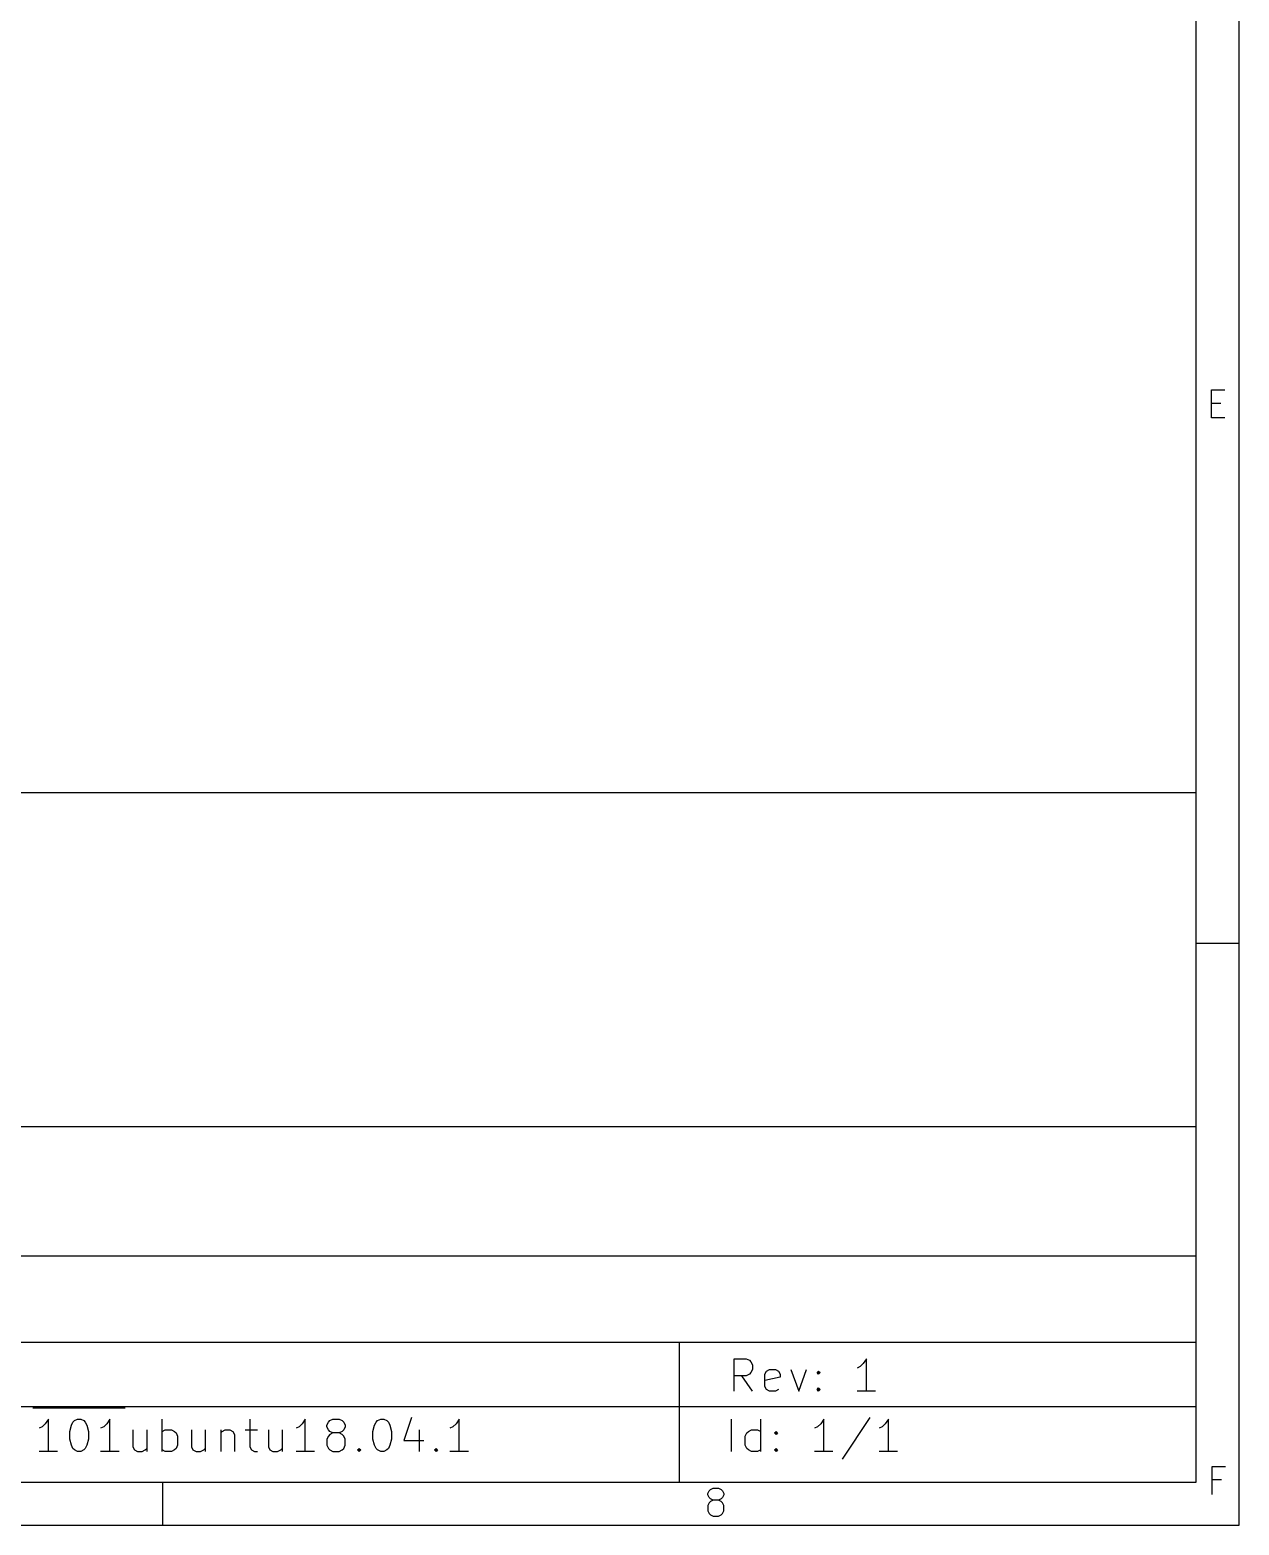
# Model space of a CAD drawing. Extents: x 0.4 to 16.1, y -11.3 to -0.4.
# Drawn here: x 13.931 to 16.141, y -11.299 to -8.566 of the extents above; entities that cross this region are included whole.
import ezdxf

# ---------------------------------------------------------------- set-up
doc = ezdxf.new("R2010")
doc.units = 0
doc.header["$MEASUREMENT"] = 0
doc.layers.add('RED2', color=1, linetype='CONTINUOUS')

msp = doc.modelspace()

# ---------------------------------------------------------------- linework, layer by layer
at = {"layer": 'RED2', "linetype": 'CONTINUOUS'}
for p, q in [((16.1413, -11.2993), (16.1413, -0.393701)), ((16.0626, -11.2206), (16.0626, -0.472441)), ((16.091, -9.27512), (16.091, -9.22394)), ((16.091, -9.22394), (16.1153, -9.22394)), ((16.091, -9.24831), (16.108, -9.24831)), ((16.1153, -9.27512), (16.091, -9.27512)), ((16.0626, -9.96072), (11.8106, -9.96072)), ((16.0626, -11.2206), (16.0626, -9.96072)), ((16.1413, -10.2362), (16.0626, -10.2362)), ((11.8106, -10.571), (16.0626, -10.571)), ((11.8106, -10.8072), (16.0626, -10.8072)), ((11.8106, -10.9647), (16.0626, -10.9647)), ((15.1177, -10.9647), (15.1177, -11.2206)), ((15.2182, -11.0544), (15.2182, -10.9953)), ((15.2182, -10.9953), (15.2406, -10.9953)), ((15.2406, -10.9953), (15.2463, -10.9981)), ((15.2463, -10.9981), (15.2491, -11.0009)), ((15.2491, -11.0009), (15.2519, -11.0066)), ((15.2519, -11.0066), (15.2519, -11.015)), ((15.4487, -11.0094), (15.4431, -11.0122)), ((15.4544, -11.0037), (15.4487, -11.0094)), ((15.46, -10.9953), (15.4544, -11.0037)), ((15.46, -11.0544), (15.46, -10.9953)), ((15.2406, -11.0262), (15.2182, -11.0262)), ((15.2519, -11.0544), (15.2322, -11.0262)), ((15.2463, -11.0234), (15.2406, -11.0262)), ((15.2491, -11.0206), (15.2463, -11.0234)), ((15.2519, -11.015), (15.2491, -11.0206)), ((15.2744, -11.0234), (15.2772, -11.0178)), ((15.2744, -11.0459), (15.2744, -11.0234)), ((15.3025, -11.0291), (15.2744, -11.0347)), ((15.2772, -11.0178), (15.2828, -11.015)), ((15.2828, -11.015), (15.2941, -11.015)), ((15.2941, -11.015), (15.2997, -11.0178)), ((15.2997, -11.0178), (15.3025, -11.0234)), ((15.3025, -11.0234), (15.3025, -11.0291)), ((15.3222, -11.015), (15.3363, -11.0544)), ((15.3363, -11.0544), (15.3503, -11.015)), ((15.37, -11.0206), (15.3728, -11.0178)), ((15.3728, -11.0234), (15.37, -11.0206)), ((15.3728, -11.0178), (15.3756, -11.0206)), ((15.3728, -11.0178), (15.3728, -11.0234)), ((15.3756, -11.0206), (15.3728, -11.0234)), ((15.2772, -11.0515), (15.2744, -11.0459)), ((15.2828, -11.0544), (15.2772, -11.0515)), ((15.2941, -11.0544), (15.2828, -11.0544)), ((15.2997, -11.0515), (15.2941, -11.0544)), ((15.37, -11.0515), (15.3728, -11.0487)), ((15.3728, -11.0544), (15.37, -11.0515)), ((15.3728, -11.0487), (15.3756, -11.0515)), ((15.3728, -11.0487), (15.3728, -11.0544)), ((15.3756, -11.0515), (15.3728, -11.0544)), ((15.4769, -11.0544), (15.4431, -11.0544)), ((11.8106, -11.0828), (16.0626, -11.0828)), ((13.9367, -11.0847), (13.993, -11.0847)), ((13.993, -11.0847), (14.0492, -11.0847)), ((14.0492, -11.0847), (14.1054, -11.0847)), ((13.9536, -11.1196), (13.948, -11.1224)), ((13.9592, -11.114), (13.9536, -11.1196)), ((13.9648, -11.1055), (13.9592, -11.114)), ((13.9648, -11.1646), (13.9648, -11.1055)), ((14.0042, -11.128), (14.007, -11.1168)), ((14.007, -11.1168), (14.0098, -11.1112)), ((14.0098, -11.1112), (14.0126, -11.1084)), ((14.0126, -11.1084), (14.0183, -11.1055)), ((14.0183, -11.1055), (14.0239, -11.1055)), ((14.0239, -11.1055), (14.0295, -11.1084)), ((14.0295, -11.1084), (14.0323, -11.1112)), ((14.0323, -11.1112), (14.0351, -11.1168)), ((14.0351, -11.1168), (14.038, -11.128)), ((14.0661, -11.1196), (14.0604, -11.1224)), ((14.0717, -11.114), (14.0661, -11.1196)), ((14.0773, -11.1055), (14.0717, -11.114)), ((14.0773, -11.1646), (14.0773, -11.1055)), ((14.1729, -11.1646), (14.1729, -11.1055)), ((14.3332, -11.1055), (14.3332, -11.1562)), ((14.4232, -11.1196), (14.4176, -11.1224)), ((14.4288, -11.114), (14.4232, -11.1196)), ((14.4345, -11.1055), (14.4288, -11.114)), ((14.4345, -11.1646), (14.4345, -11.1055)), ((14.4738, -11.1168), (14.4766, -11.1112)), ((14.4738, -11.1196), (14.4738, -11.1168)), ((14.4766, -11.1252), (14.4738, -11.1196)), ((14.4766, -11.1112), (14.4795, -11.1084)), ((14.4795, -11.1084), (14.4851, -11.1055)), ((14.4851, -11.1055), (14.4963, -11.1055)), ((14.4963, -11.1055), (14.502, -11.1084)), ((14.502, -11.1084), (14.5048, -11.1112)), ((14.5048, -11.1112), (14.5076, -11.1168)), ((14.5076, -11.1196), (14.5048, -11.1252)), ((14.5076, -11.1168), (14.5076, -11.1196)), ((14.5582, -11.128), (14.561, -11.1168)), ((14.561, -11.1168), (14.5638, -11.1112)), ((14.5638, -11.1112), (14.5666, -11.1084)), ((14.5666, -11.1084), (14.5723, -11.1055)), ((14.5723, -11.1055), (14.5779, -11.1055)), ((14.5779, -11.1055), (14.5835, -11.1084)), ((14.5835, -11.1084), (14.5863, -11.1112)), ((14.5863, -11.1112), (14.5891, -11.1168)), ((14.5891, -11.1168), (14.5919, -11.128)), ((14.6285, -11.1027), (14.6144, -11.1449)), ((14.7044, -11.1196), (14.6988, -11.1224)), ((14.7101, -11.114), (14.7044, -11.1196)), ((14.7157, -11.1055), (14.7101, -11.114)), ((14.7157, -11.1646), (14.7157, -11.1055)), ((15.2134, -11.1646), (15.2134, -11.1055)), ((15.2669, -11.1646), (15.2669, -11.1055)), ((15.3709, -11.1196), (15.3653, -11.1224)), ((15.3765, -11.114), (15.3709, -11.1196)), ((15.3822, -11.1055), (15.3765, -11.114)), ((15.3822, -11.1646), (15.3822, -11.1055)), ((15.4665, -11.1027), (15.4159, -11.1787)), ((15.489, -11.1196), (15.4834, -11.1224)), ((15.4946, -11.114), (15.489, -11.1196)), ((15.5003, -11.1055), (15.4946, -11.114)), ((15.5003, -11.1646), (15.5003, -11.1055)), ((14.0042, -11.1421), (14.0042, -11.128)), ((14.007, -11.1533), (14.0042, -11.1421)), ((14.038, -11.1421), (14.0351, -11.1533)), ((14.038, -11.128), (14.038, -11.1421)), ((14.1195, -11.1252), (14.1195, -11.1562)), ((14.1448, -11.1252), (14.1448, -11.1646)), ((14.1729, -11.128), (14.1786, -11.1252)), ((14.1786, -11.1252), (14.1898, -11.1252)), ((14.1898, -11.1252), (14.1954, -11.128)), ((14.1954, -11.128), (14.1982, -11.1309)), ((14.1982, -11.1309), (14.2011, -11.1365)), ((14.2011, -11.1365), (14.2011, -11.1533)), ((14.2264, -11.1252), (14.2264, -11.1562)), ((14.2517, -11.1252), (14.2517, -11.1646)), ((14.2798, -11.1252), (14.2798, -11.1646)), ((14.2798, -11.1309), (14.2826, -11.128)), ((14.2826, -11.128), (14.2882, -11.1252)), ((14.2882, -11.1252), (14.2967, -11.1252)), ((14.2967, -11.1252), (14.3023, -11.128)), ((14.3023, -11.128), (14.3051, -11.1337)), ((14.3051, -11.1337), (14.3051, -11.1646)), ((14.3248, -11.1252), (14.3473, -11.1252)), ((14.367, -11.1252), (14.367, -11.1562)), ((14.3923, -11.1252), (14.3923, -11.1646)), ((14.4766, -11.1365), (14.4738, -11.1421)), ((14.4738, -11.1421), (14.4738, -11.1533)), ((14.4795, -11.128), (14.4766, -11.1252)), ((14.4795, -11.1337), (14.4766, -11.1365)), ((14.4851, -11.1309), (14.4795, -11.128)), ((14.4851, -11.1309), (14.4795, -11.1337)), ((14.4963, -11.1309), (14.4851, -11.1309)), ((14.502, -11.128), (14.4963, -11.1309)), ((14.502, -11.1337), (14.4963, -11.1309)), ((14.5048, -11.1252), (14.502, -11.128)), ((14.5048, -11.1365), (14.502, -11.1337)), ((14.5076, -11.1421), (14.5048, -11.1365)), ((14.5076, -11.1533), (14.5076, -11.1421)), ((14.5582, -11.1421), (14.5582, -11.128)), ((14.561, -11.1533), (14.5582, -11.1421)), ((14.5919, -11.1421), (14.5891, -11.1533)), ((14.5919, -11.128), (14.5919, -11.1421)), ((14.6144, -11.1449), (14.651, -11.1449)), ((14.6426, -11.1252), (14.6426, -11.1646)), ((15.2387, -11.1365), (15.2416, -11.1309)), ((15.2387, -11.1533), (15.2387, -11.1365)), ((15.2416, -11.1309), (15.2444, -11.128)), ((15.2444, -11.128), (15.25, -11.1252)), ((15.25, -11.1252), (15.2612, -11.1252)), ((15.2612, -11.1252), (15.2669, -11.128)), ((15.2922, -11.1309), (15.295, -11.128)), ((15.295, -11.1337), (15.2922, -11.1309)), ((15.295, -11.128), (15.2978, -11.1309)), ((15.295, -11.128), (15.295, -11.1337)), ((15.2978, -11.1309), (15.295, -11.1337)), ((13.9817, -11.1646), (13.948, -11.1646)), ((14.0098, -11.159), (14.007, -11.1533)), ((14.0126, -11.1618), (14.0098, -11.159)), ((14.0183, -11.1646), (14.0126, -11.1618)), ((14.0239, -11.1646), (14.0183, -11.1646)), ((14.0295, -11.1618), (14.0239, -11.1646)), ((14.0323, -11.159), (14.0295, -11.1618)), ((14.0351, -11.1533), (14.0323, -11.159)), ((14.0942, -11.1646), (14.0604, -11.1646)), ((14.1195, -11.1562), (14.1223, -11.1618)), ((14.1223, -11.1618), (14.1279, -11.1646)), ((14.1279, -11.1646), (14.1364, -11.1646)), ((14.1364, -11.1646), (14.142, -11.1618)), ((14.142, -11.1618), (14.1448, -11.159)), ((14.1786, -11.1646), (14.1729, -11.1618)), ((14.1898, -11.1646), (14.1786, -11.1646)), ((14.1954, -11.1618), (14.1898, -11.1646)), ((14.1982, -11.159), (14.1954, -11.1618)), ((14.2011, -11.1533), (14.1982, -11.159)), ((14.2264, -11.1562), (14.2292, -11.1618)), ((14.2292, -11.1618), (14.2348, -11.1646)), ((14.2348, -11.1646), (14.2432, -11.1646)), ((14.2432, -11.1646), (14.2489, -11.1618)), ((14.2489, -11.1618), (14.2517, -11.159)), ((14.3332, -11.1562), (14.336, -11.1618)), ((14.336, -11.1618), (14.3417, -11.1646)), ((14.3417, -11.1646), (14.3473, -11.1646)), ((14.367, -11.1562), (14.3698, -11.1618)), ((14.3698, -11.1618), (14.3754, -11.1646)), ((14.3754, -11.1646), (14.3838, -11.1646)), ((14.3838, -11.1646), (14.3895, -11.1618)), ((14.3895, -11.1618), (14.3923, -11.159)), ((14.4513, -11.1646), (14.4176, -11.1646)), ((14.4738, -11.1533), (14.4766, -11.159)), ((14.4766, -11.159), (14.4795, -11.1618)), ((14.4795, -11.1618), (14.4851, -11.1646)), ((14.4851, -11.1646), (14.4963, -11.1646)), ((14.4963, -11.1646), (14.502, -11.1618)), ((14.502, -11.1618), (14.5048, -11.159)), ((14.5048, -11.159), (14.5076, -11.1533)), ((14.5301, -11.1618), (14.5329, -11.159)), ((14.5329, -11.1646), (14.5301, -11.1618)), ((14.5329, -11.159), (14.5357, -11.1618)), ((14.5329, -11.159), (14.5329, -11.1646)), ((14.5357, -11.1618), (14.5329, -11.1646)), ((14.5638, -11.159), (14.561, -11.1533)), ((14.5666, -11.1618), (14.5638, -11.159)), ((14.5723, -11.1646), (14.5666, -11.1618)), ((14.5779, -11.1646), (14.5723, -11.1646)), ((14.5835, -11.1618), (14.5779, -11.1646)), ((14.5863, -11.159), (14.5835, -11.1618)), ((14.5891, -11.1533), (14.5863, -11.159)), ((14.6707, -11.1618), (14.6735, -11.159)), ((14.6735, -11.1646), (14.6707, -11.1618)), ((14.6735, -11.159), (14.6763, -11.1618)), ((14.6735, -11.159), (14.6735, -11.1646)), ((14.6763, -11.1618), (14.6735, -11.1646)), ((14.7326, -11.1646), (14.6988, -11.1646)), ((15.2416, -11.159), (15.2387, -11.1533)), ((15.2444, -11.1618), (15.2416, -11.159)), ((15.25, -11.1646), (15.2444, -11.1618)), ((15.2612, -11.1646), (15.25, -11.1646)), ((15.2669, -11.1618), (15.2612, -11.1646)), ((15.2922, -11.1618), (15.295, -11.159)), ((15.295, -11.1646), (15.2922, -11.1618)), ((15.295, -11.159), (15.2978, -11.1618)), ((15.295, -11.159), (15.295, -11.1646)), ((15.2978, -11.1618), (15.295, -11.1646)), ((15.399, -11.1646), (15.3653, -11.1646)), ((15.5171, -11.1646), (15.4834, -11.1646)), ((16.0922, -11.2436), (16.0922, -11.1924)), ((16.0922, -11.1924), (16.1166, -11.1924)), ((0.472441, -11.2206), (16.0626, -11.2206)), ((11.8106, -11.2206), (16.0626, -11.2206)), ((14.1732, -11.2206), (14.1732, -11.2993)), ((15.1751, -11.2343), (15.1799, -11.2319)), ((15.1799, -11.2319), (15.1897, -11.2319)), ((15.1897, -11.2319), (15.1946, -11.2343)), ((16.1092, -11.2168), (16.0922, -11.2168)), ((15.1702, -11.2416), (15.1726, -11.2368)), ((15.1702, -11.2441), (15.1702, -11.2416)), ((15.1726, -11.249), (15.1702, -11.2441)), ((15.1726, -11.2587), (15.1702, -11.2636)), ((15.1726, -11.2368), (15.1751, -11.2343)), ((15.1751, -11.2514), (15.1726, -11.249)), ((15.1751, -11.2563), (15.1726, -11.2587)), ((15.1799, -11.2538), (15.1751, -11.2514)), ((15.1799, -11.2538), (15.1751, -11.2563)), ((15.1897, -11.2538), (15.1799, -11.2538)), ((15.1946, -11.2514), (15.1897, -11.2538)), ((15.1946, -11.2563), (15.1897, -11.2538)), ((15.1946, -11.2343), (15.197, -11.2368)), ((15.197, -11.249), (15.1946, -11.2514)), ((15.197, -11.2587), (15.1946, -11.2563)), ((15.197, -11.2368), (15.1994, -11.2416)), ((15.1994, -11.2441), (15.197, -11.249)), ((15.1994, -11.2636), (15.197, -11.2587)), ((15.1994, -11.2416), (15.1994, -11.2441)), ((15.1702, -11.2636), (15.1702, -11.2733)), ((15.1702, -11.2733), (15.1726, -11.2782)), ((15.1726, -11.2782), (15.1751, -11.2806)), ((15.1751, -11.2806), (15.1799, -11.2831)), ((15.1799, -11.2831), (15.1897, -11.2831)), ((15.1897, -11.2831), (15.1946, -11.2806)), ((15.1946, -11.2806), (15.197, -11.2782)), ((15.197, -11.2782), (15.1994, -11.2733)), ((15.1994, -11.2733), (15.1994, -11.2636)), ((0.393701, -11.2993), (16.1413, -11.2993))]:
    msp.add_line(p, q, dxfattribs=at)

doc.saveas('drawing.dxf')
